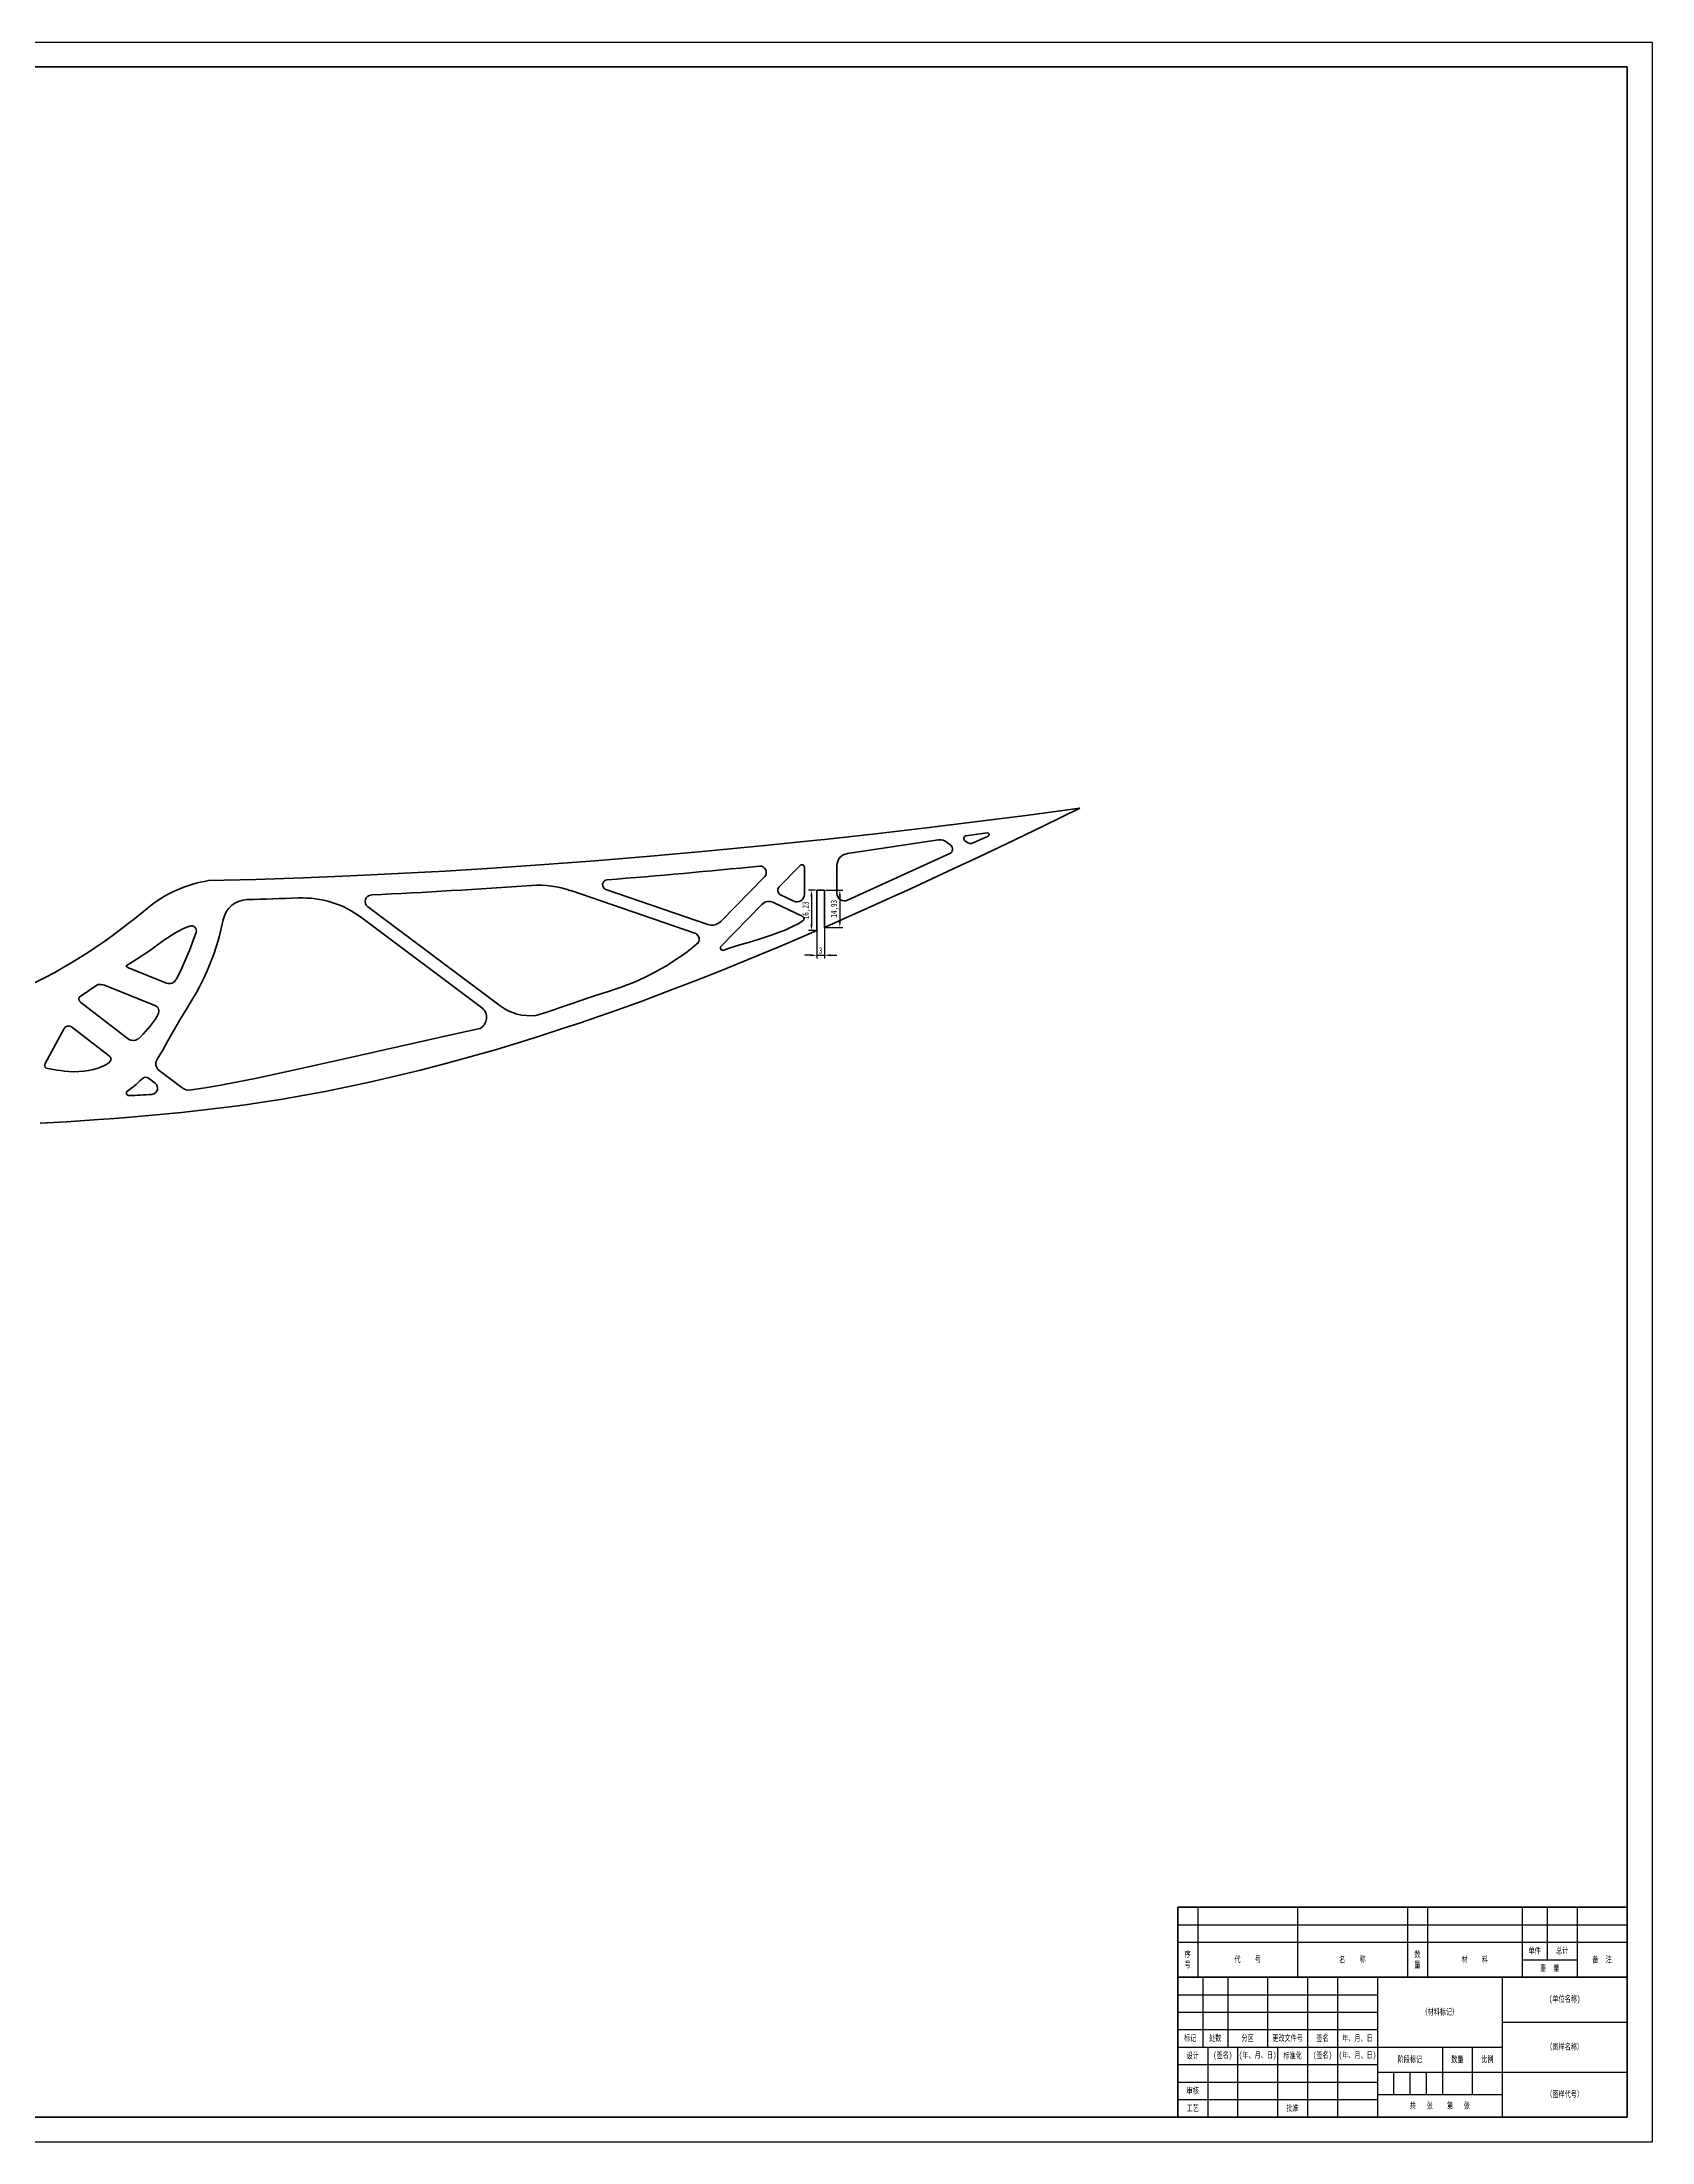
# Model space of a CAD drawing. Header units: millimetres. Extents: x 2448 to 3637, y 862 to 1703.
# Drawn here: x 2992 to 3637, y 862 to 1703 of the extents above; entities that cross this region are included whole.
import ezdxf

# ---------------------------------------------------------------- set-up
doc = ezdxf.new("R2010")
doc.units = ezdxf.units.MM
doc.header["$LTSCALE"] = 0.3
for name, color, linetype, lineweight in [('尺寸线', 3, 'Continuous', 25), ('粗实线', 7, 'Continuous', 50), ('细实线', 7, 'Continuous', 25), ('细文本', 7, 'Continuous', 25)]:
    doc.layers.add(name, color=color, linetype=linetype, lineweight=lineweight)
doc.styles.add('NUT Standard', font='simfang.ttf', dxfattribs={"width": 0.7, "height": 2.5})
doc.dimstyles.new('NUT Standard', dxfattribs={"dimtxt": 2.5, "dimasz": 2.5, "dimexe": 1.25, "dimexo": 0.625, "dimtad": 1, "dimtoh": 1, "dimtxsty": 'NUT Standard', "dimcen": 2.5, "dimadec": 0, "dimazin": 0, "dimtfac": 1, "dimtmove": 0, "dimatfit": 3, "dimfxl": 1, "dimarcsym": 0})

# ---------------------------------------------------------------- blocks, each defined once
blk = doc.blocks.new('*D122')
at = {"layer": 'Defpoints', "color": 0, "transparency": 16777216}
for p in [(3302.21, 1363.26), (3305.21, 1363.26), (3305.21, 1337.16)]:
    blk.add_point(p, dxfattribs=at)
at = {"layer": '尺寸线', "color": 0, "lineweight": -2, "transparency": 16777216}
for p, q in [((3302.21, 1362.63), (3302.21, 1335.91)), ((3305.21, 1362.63), (3305.21, 1335.91)), ((3299.71, 1337.16), (3297.21, 1337.16)), ((3302.21, 1337.16), (3305.21, 1337.16)), ((3307.71, 1337.16), (3310.21, 1337.16))]:
    blk.add_line(p, q, dxfattribs=at)
at = {"layer": '尺寸线', "color": 0, "transparency": 16777216}
for points in [[(3299.71, 1337.57), (3299.71, 1336.74), (3302.21, 1337.16)], [(3307.71, 1337.57), (3307.71, 1336.74), (3305.21, 1337.16)]]:
    blk.add_solid(points, dxfattribs=at)
at = {"layer": '尺寸线', "color": 0, "transparency": 16777216, "insert": (3303.71, 1339.05), "char_height": 2.5, "attachment_point": 5, "style": 'NUT Standard'}
blk.add_mtext('3', dxfattribs=at)
blk = doc.blocks.new('*D123')
at = {"layer": 'Defpoints', "color": 0, "transparency": 16777216}
for p in [(3302.21, 1363.26), (3300.02, 1347.03), (3302.21, 1347.03)]:
    blk.add_point(p, dxfattribs=at)
at = {"layer": '尺寸线', "color": 0, "lineweight": -2, "transparency": 16777216}
for p, q in [((3301.58, 1363.26), (3298.77, 1363.26)), ((3300.02, 1360.76), (3300.02, 1349.53)), ((3301.58, 1347.03), (3298.77, 1347.03))]:
    blk.add_line(p, q, dxfattribs=at)
at = {"layer": '尺寸线', "color": 0, "transparency": 16777216}
for points in [[(3299.61, 1360.76), (3300.44, 1360.76), (3300.02, 1363.26)], [(3299.61, 1349.53), (3300.44, 1349.53), (3300.02, 1347.03)]]:
    blk.add_solid(points, dxfattribs=at)
at = {"layer": '尺寸线', "color": 0, "transparency": 16777216, "insert": (3297.96, 1355.14), "char_height": 2.5, "attachment_point": 5, "rotation": 90, "style": 'NUT Standard'}
blk.add_mtext('16,23', dxfattribs=at)
blk = doc.blocks.new('*D124')
at = {"layer": 'Defpoints', "color": 0, "transparency": 16777216}
for p in [(3305.21, 1363.26), (3305.21, 1348.33), (3311.38, 1348.33)]:
    blk.add_point(p, dxfattribs=at)
at = {"layer": '尺寸线', "color": 0, "lineweight": -2, "transparency": 16777216}
for p, q in [((3305.83, 1363.26), (3312.63, 1363.26)), ((3311.38, 1360.76), (3311.38, 1350.83)), ((3305.83, 1348.33), (3312.63, 1348.33))]:
    blk.add_line(p, q, dxfattribs=at)
at = {"layer": '尺寸线', "color": 0, "transparency": 16777216}
for points in [[(3310.97, 1360.76), (3311.8, 1360.76), (3311.38, 1363.26)], [(3310.97, 1350.83), (3311.8, 1350.83), (3311.38, 1348.33)]]:
    blk.add_solid(points, dxfattribs=at)
at = {"layer": '尺寸线', "color": 0, "transparency": 16777216, "insert": (3309.31, 1355.79), "char_height": 2.5, "attachment_point": 5, "rotation": 90, "style": 'NUT Standard'}
blk.add_mtext('14,93', dxfattribs=at)

msp = doc.modelspace()

# ---------------------------------------------------------------- linework, layer by layer
at = {"color": 7, "lineweight": 35}
for p, q in [((3302.206, 1383.257), (3305.206, 1383.578)), ((3314.473, 1377.928), (3350.934, 1383.332)), ((3355.833, 1381.243), (3354.417, 1382.384)), ((3362.251, 1382.494), (3361.393, 1383.185)), ((3361.873, 1384.953), (3370.464, 1386.226)), ((3364.855, 1382.165), (3370.857, 1384.896)), ((3295.494, 1373.14), (3287.094, 1364.582)), ((3297.208, 1372.439), (3297.208, 1361.557)), ((3310.206, 1372.982), (3310.206, 1361.956)), ((3314.448, 1359.226), (3355.407, 1377.866)), ((3253.333, 1345.984), (3203.605, 1363.032)), ((3258.496, 1349.5), (3217.705, 1363.484)), ((3281.237, 1368.608), (3263.685, 1350.727)), ((3302.206, 1363.257), (3305.206, 1363.257)), ((3302.206, 1363.257), (3302.206, 1347.027)), ((3305.206, 1348.331), (3305.206, 1363.257)), ((3175.293, 1316.921), (3122.201, 1356.696)), ((3123.582, 1361.194), (3123.828, 1361.34)), ((3280.171, 1357.529), (3263.815, 1340.866)), ((3296.53, 1352.674), (3284.759, 1358.332)), ((3292.908, 1358.853), (3287.655, 1361.378)), ((3167.86, 1316.242), (3119.932, 1352.149)), ((3041.671, 1326.014), (3026.391, 1332.082)), ((3014.074, 1325.399), (3006.647, 1320.327)), ((3037.018, 1317.102), (3016.813, 1325.126)), ((3045.561, 1327.299), (3045.472, 1327.482)), ((3026.397, 1303.581), (3007.351, 1318.181)), ((3038.207, 1313.439), (3038.207, 1313.239)), ((3000.655, 1307.801), (2993.059, 1293.818)), ((3018.832, 1296.78), (3003.629, 1308.434)), ((3030.248, 1303.611), (3030.202, 1303.709)), ((3018.839, 1294.366), (3017.94, 1293.661)), ((3018.841, 1294.406), (3018.84, 1294.366)), ((3034.491, 1287.888), (3037.089, 1285.942)), ((3038.71, 1290.975), (3047.796, 1284.168))]:
    msp.add_line(p, q, dxfattribs=at)
msp.add_line((3626.762, 955.902), (3626.762, 871.902))
for points in [[(3305.206, 1383.578), (3325.617, 1385.832), (3346.051, 1388.208), (3366.508, 1390.705), (3386.991, 1393.318), (3407.501, 1396.045)], [(3407.501, 1396.045), (3392.841, 1388.927), (3378.123, 1381.845), (3367.457, 1376.764), (3356.757, 1371.718), (3339.669, 1363.781), (3331.075, 1359.853), (3322.457, 1355.963), (3313.844, 1352.125), (3305.206, 1348.331)], [(3058.513, 1367.039), (3077.457, 1367.545), (3096.404, 1368.186), (3115.355, 1368.96), (3134.312, 1369.866), (3153.276, 1370.902), (3172.247, 1372.065), (3191.228, 1373.354), (3202.256, 1374.159), (3213.288, 1375.006), (3224.422, 1375.901), (3235.561, 1376.837), (3257.755, 1378.821), (3279.969, 1380.962), (3302.206, 1383.257)], [(2950.111, 1311.467), (2952.207, 1312.028), (2957.083, 1313.432), (2961.926, 1314.963), (2966.734, 1316.622), (2971.512, 1318.41), (2975.771, 1320.122), (2980.07, 1321.967), (2984.331, 1323.913), (2988.55, 1325.957), (2992.715, 1328.091), (2996.839, 1330.32), (3000.925, 1332.645), (3002.986, 1333.862), (3006.472, 1335.989), (3009.93, 1338.187), (3013.356, 1340.451), (3016.869, 1342.863), (3020.343, 1345.341), (3023.776, 1347.881), (3026.325, 1349.827), (3028.85, 1351.805), (3033.832, 1355.86)], [(3302.206, 1347.027), (3294.764, 1343.822), (3287.304, 1340.656), (3280.185, 1337.679), (3273.048, 1334.74), (3263.265, 1330.788), (3253.451, 1326.918), (3243.604, 1323.133), (3231.747, 1318.712), (3219.843, 1314.432), (3213.875, 1312.347), (3207.895, 1310.301), (3199.903, 1307.634), (3191.892, 1305.041), (3183.86, 1302.524), (3173.793, 1299.488), (3163.694, 1296.58), (3153.564, 1293.806), (3143.403, 1291.171), (3133.21, 1288.681), (3122.987, 1286.34), (3114.123, 1284.441), (3105.198, 1282.654), (3096.23, 1280.987), (3087.26, 1279.452), (3078.308, 1278.055), (3073.222, 1277.319), (3068.13, 1276.623), (3057.93, 1275.343), (3047.711, 1274.205), (3037.474, 1273.196), (3027.222, 1272.304), (3020.808, 1271.801), (3014.391, 1271.336), (3001.546, 1270.511), (2991.075, 1269.929)], [(3050.954, 1348.848), (3049.394, 1348.262), (3047.874, 1347.584), (3046.392, 1346.827), (3044.944, 1346.002), (3043.527, 1345.122), (3041.676, 1343.885), (3040.461, 1343.032), (3038.058, 1341.296), (3034.783, 1338.958), (3033.018, 1337.76), (3029.443, 1335.433), (3025.538, 1332.954)], [(3064.34, 1351.326), (3063.597, 1347.83), (3062.719, 1344.366), (3061.71, 1340.937), (3060.572, 1337.549), (3059.31, 1334.206), (3057.927, 1330.912), (3056.425, 1327.671), (3054.809, 1324.487), (3053.615, 1322.302), (3051.442, 1318.577), (3049.619, 1315.58), (3046.98, 1311.264), (3044.3, 1306.666), (3042.219, 1302.928), (3040.107, 1299.194), (3039.014, 1297.347), (3037.883, 1295.526)], [(3053.49, 1346.308), (3052.653, 1343.932), (3051.775, 1341.575), (3050.809, 1339.117), (3049.804, 1336.678), (3047.742, 1331.966), (3045.561, 1327.299)], [(3296.615, 1350.918), (3294.652, 1349.79), (3292.647, 1348.751), (3290.603, 1347.793), (3289.048, 1347.121), (3287.477, 1346.487), (3284.294, 1345.313), (3282.305, 1344.64), (3278.3, 1343.379), (3274.821, 1342.339), (3271.348, 1341.304), (3267.01, 1339.948), (3264.857, 1339.221)], [(3219.048, 1322.806), (3213.496, 1321.056), (3210.232, 1319.958), (3203.729, 1317.691), (3199.393, 1316.184), (3197.22, 1315.448), (3193.95, 1314.379), (3189.604, 1313.062)], [(3038.207, 1313.239), (3037.075, 1311.476), (3035.882, 1309.805), (3035.037, 1308.721), (3034.161, 1307.668), (3033.213, 1306.597), (3032.235, 1305.559), (3030.248, 1303.611)], [(3167.203, 1307.822), (3155.028, 1305.155), (3145.576, 1302.999), (3113.485, 1295.819), (3094.217, 1291.55), (3083.314, 1289.156), (3077.818, 1287.989), (3069.548, 1286.317), (3063.356, 1285.154), (3057.179, 1284.092), (3051.507, 1283.22)], [(3017.94, 1293.661), (3016.743, 1293.034), (3015.522, 1292.482), (3014.278, 1292.004), (3013.332, 1291.693), (3012.377, 1291.422), (3010.443, 1290.996), (3008.484, 1290.714), (3006.51, 1290.565), (3004.546, 1290.536), (3002.576, 1290.611), (3000.606, 1290.777), (2999.132, 1290.955), (2997.663, 1291.171), (2995.525, 1291.548), (2993.37, 1291.991)], [(3031.848, 1287.671), (3030.995, 1286.809), (3029.433, 1285.37), (3027.774, 1284.024), (3026.017, 1282.779)]]:
    msp.add_lwpolyline(points, dxfattribs=at)
for centre, radius, start, end in [((3351.594, 1378.88), 4.5, 51.140471, 98.430444), ((3354.579, 1379.686), 2, 294.469533, 51.140471), ((3362.02, 1383.964), 1, 98.430444, 231.140476), ((3363.819, 1384.44), 2.5, 231.140476, 294.469533), ((3370.567, 1385.534), 0.7, 294.469533, 98.430444), ((2963.968, 4541.101), 3183.899, 274.579796, 275.682162), ((3279.453, 1370.359), 2.5, 315.532313, 95.673861), ((3296.208, 1372.439), 1, 0, 135.532277), ((3315.206, 1372.982), 5, 98.430444, 180.000005), ((2988.246, 4218.909), 2860.784, 272.716466, 274.000897), ((3190.634, 1325.193), 40, 71.077298, 93.992842), ((3218.353, 1365.376), 2, 94.571721, 251.077307), ((3288.521, 1363.181), 2, 135.532318, 244.327809), ((3074.161, 1349.439), 10, 91.651768, 169.123639), ((2996.687, 4034.945), 2676.623, 271.652459, 272.093983), ((3095.948, 1320.136), 40, 53.16025, 92.093257), ((3123.7, 1358.697), 2.5, 92.695646, 233.160273), ((3283.026, 1354.727), 4, 64.327828, 135.532318), ((3294.208, 1361.557), 3, 244.327809, 0), ((3313.206, 1361.956), 3, 180.000005, 294.469533), ((3051.597, 1346.954), 2, 341.154958, 108.742547), ((3252.522, 1343.619), 2.5, 309.798721, 71.077298), ((3260.117, 1354.23), 5, 251.077293, 315.532313), ((3296.097, 1351.773), 1, 301.195186, 64.327808), ((3190.113, 1418.528), 100, 286.819086, 309.798721), ((3264.529, 1340.166), 1, 135.532277, 289.198375), ((3026.945, 1333.476), 1.5, 200.368179, 248.340054), ((3014.967, 1320.479), 5, 68.340052, 100.297906), ((3042.778, 1328.802), 3, 248.340054, 333.888639), ((3008.568, 1319.768), 2, 163.779904, 232.528494), ((3036.096, 1314.778), 2.5, 327.622079, 68.340052), ((3164.862, 1312.24), 5, 297.912774, 53.16025), ((3187.284, 1332.927), 20, 233.160245, 276.659671), ((3002.412, 1306.847), 2, 52.528492, 151.489388), ((3028.222, 1305.962), 3, 232.528494, 311.313209), ((3017.919, 1295.589), 1.5, 307.915918, 52.528492), ((3040.748, 1293.696), 3.4, 147.428868, 233.169411), ((2994.377, 1293.102), 1.5, 151.489388, 227.830171), ((3033.292, 1286.287), 2, 53.16025, 136.226484), ((3026.567, 1281.944), 1, 123.376999, 271.747194), ((3020.56, 1474.923), 194.073, 271.782752, 274.499262), ((3035.59, 1283.941), 2.5, 274.461778, 53.16025), ((3050.794, 1288.169), 5, 233.160245, 278.196566)]:
    msp.add_arc(centre, radius, start, end, dxfattribs=at)
msp.add_ellipse((3066.487, 1317.676), major_axis=(50.61, 0.552), ratio=0.9876715, start_param=1.7182256, end_param=2.2612956, dxfattribs=at)
at = {"layer": '粗实线'}
for p, q in [((2472.762, 1692.902), (3626.762, 1692.902)), ((3626.762, 1692.902), (3626.762, 871.902)), ((3446.762, 955.902), (3626.762, 955.902)), ((3446.762, 871.902), (3446.762, 955.902)), ((3446.762, 927.902), (3626.762, 927.902)), ((3626.762, 871.902), (2472.762, 871.902))]:
    msp.add_line(p, q, dxfattribs=at)
at = {"layer": '细实线'}
for p, q in [((2447.762, 1702.902), (3636.762, 1702.902)), ((3636.762, 1702.902), (3636.762, 861.902)), ((3454.762, 955.902), (3454.762, 927.902)), ((3494.762, 955.902), (3494.762, 927.902)), ((3538.762, 955.902), (3538.762, 927.902)), ((3546.762, 955.902), (3546.762, 927.902)), ((3584.762, 955.902), (3584.762, 927.902)), ((3594.762, 955.902), (3594.762, 934.902)), ((3606.762, 955.902), (3606.762, 927.902)), ((3446.762, 948.902), (3626.762, 948.902)), ((3446.762, 941.902), (3626.762, 941.902)), ((3584.762, 934.902), (3606.762, 934.902)), ((3456.762, 927.902), (3456.762, 899.902)), ((3466.762, 927.902), (3466.762, 899.902)), ((3482.762, 927.902), (3482.762, 899.902)), ((3498.762, 927.902), (3498.762, 899.902)), ((3510.762, 927.902), (3510.762, 899.902)), ((3526.762, 927.902), (3526.762, 871.902)), ((3576.762, 927.902), (3576.762, 871.902)), ((3446.762, 920.902), (3526.762, 920.902)), ((3446.762, 913.902), (3526.762, 913.902)), ((3576.762, 909.902), (3626.762, 909.902)), ((3446.762, 906.902), (3526.762, 906.902)), ((3446.762, 899.902), (3576.762, 899.902)), ((3458.762, 899.902), (3458.762, 871.902)), ((3470.762, 899.902), (3470.762, 871.902)), ((3486.762, 899.902), (3486.762, 871.902)), ((3498.762, 899.902), (3498.762, 871.902)), ((3510.762, 899.902), (3510.762, 871.902)), ((3552.762, 899.902), (3552.762, 880.902)), ((3564.762, 899.902), (3564.762, 880.902)), ((3446.762, 892.902), (3526.762, 892.902)), ((3446.762, 885.902), (3526.762, 885.902)), ((3526.762, 889.902), (3626.762, 889.902)), ((3533.262, 889.902), (3533.262, 880.902)), ((3539.762, 889.902), (3539.762, 880.902)), ((3546.262, 889.902), (3546.262, 880.902)), ((3446.762, 878.902), (3526.762, 878.902)), ((3526.762, 880.902), (3576.762, 880.902)), ((3636.762, 861.902), (2447.762, 861.902))]:
    msp.add_line(p, q, dxfattribs=at)

# ---------------------------------------------------------------- texts
at = {"layer": '粗实线', "char_height": 2.5, "width": 12, "attachment_point": 5, "style": 'NUT Standard'}
for s, insert in [('工艺', (3452.762, 875.402)), ('批准', (3492.762, 875.402))]:
    msp.add_mtext(s, dxfattribs=dict(at, insert=insert))
at = {"layer": '细文本', "char_height": 2.5, "attachment_point": 5, "style": 'NUT Standard'}
for s, insert, width in [('序\\P号', (3450.762, 934.902), 8), ('代    号', (3474.762, 934.902), 40), ('名    称', (3516.762, 934.902), 44), ('数\\P量', (3542.762, 934.902), 8), ('材    料', (3565.762, 934.902), 38), ('单件', (3589.762, 938.402), 10), ('总计', (3600.762, 938.402), 12), ('备  注', (3616.762, 934.902), 20), ('重  量', (3595.762, 931.402), 22), ('(单位名称)', (3601.762, 918.902), 50), ('（材料标记）', (3551.762, 913.902), 50), ('标记', (3451.762, 903.402), 10), ('处数', (3461.762, 903.402), 10), ('分区', (3474.762, 903.402), 16), ('更改文件号', (3490.762, 903.402), 16), ('签名', (3504.762, 903.402), 12), ('年、月、日', (3518.762, 903.402), 16), ('（图样名称）', (3601.762, 899.902), 50), ('设计', (3452.762, 896.402), 12), ('(签名)', (3464.762, 896.402), 12), ('(年、月、日)', (3478.762, 896.402), 16), ('标准化', (3492.762, 896.402), 12), ('(签名)', (3504.762, 896.402), 12), ('(年、月、日)', (3518.762, 896.402), 16), ('阶段标记', (3539.762, 894.902), 26), ('数量', (3558.762, 894.902), 12), ('比例', (3570.762, 894.902), 12), ('审核', (3452.762, 882.402), 12), ('共   张    第   张', (3551.762, 876.402), 50), ('（图样代号）', (3601.762, 880.902), 50)]:
    msp.add_mtext(s, dxfattribs=dict(at, insert=insert, width=width))

# ---------------------------------------------------------------- dimensions: what is measured, and where the dimension line sits
at = {"layer": '尺寸线'}
for base, p1, p2, picture, middle in [((3300.023, 1347.027), (3302.206, 1363.257), (3302.206, 1347.027), '*D123', (3297.955, 1355.142)), ((3311.382, 1348.331), (3305.206, 1363.257), (3305.206, 1348.331), '*D124', (3309.315, 1355.794))]:
    dim = msp.add_linear_dim(base=base, p1=p1, p2=p2, angle=90, dimstyle='NUT Standard', dxfattribs=at)
    dim.commit()
    dim.dimension.update_dxf_attribs({"geometry": picture, "text_midpoint": middle})
dim = msp.add_linear_dim(base=(3305.206, 1337.157), p1=(3302.206, 1363.257), p2=(3305.206, 1363.257), dimstyle='NUT Standard', dxfattribs=at)
dim.commit()
dim.dimension.update_dxf_attribs({"geometry": '*D122', "text_midpoint": (3303.706, 1339.046)})

doc.saveas('drawing.dxf')
